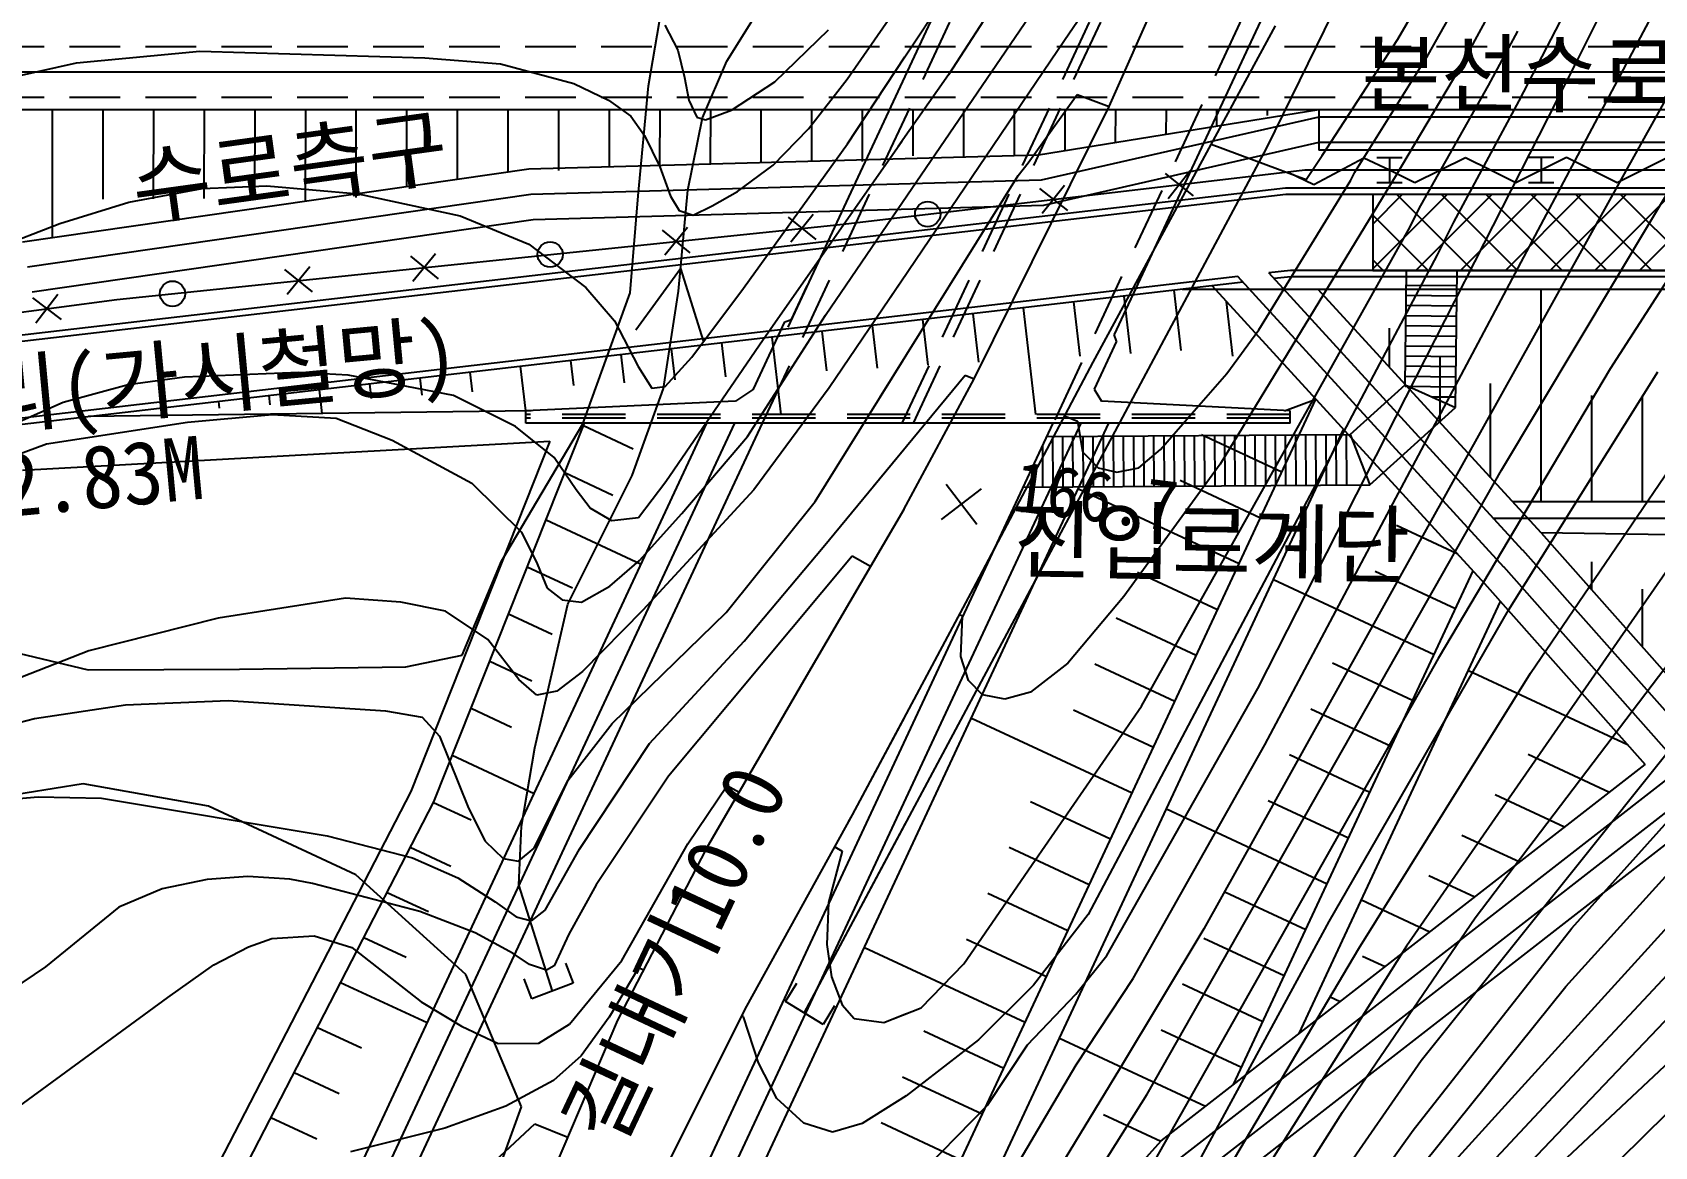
# Model space of a CAD drawing. Header units: millimetres. Extents: x 17638 to 18434, y 1103 to 1809.
# Drawn here: x 17780 to 17844.1, y 1429.3 to 1473.3 of the extents above; entities that cross this region are included whole.
import ezdxf
from ezdxf.xclip import XClip

# ---------------------------------------------------------------- set-up
doc = ezdxf.new("R2010")
doc.units = ezdxf.units.MM
doc.header["$LTSCALE"] = 10
doc.header["$MEASUREMENT"] = 0
doc.header["$XCLIPFRAME"] = 2
doc.linetypes.add('HIDDEN', pattern=[0.375, 0.25, -0.125])
doc.layers.add('TZ-BASE', color=253, linetype='Continuous')
doc.layers.add('TZ-CABL', color=4, linetype='Continuous')
doc.styles.add('HANA', font='GulimChe.ttf')
doc.linetypes.add('ZIGZAG', pattern='A,0.0001,-0.2,[131,ltypeshp.shx,S=0.2,R=0,X=-0.2,Y=0],-0.4,[131,ltypeshp.shx,S=0.2,R=180,X=0.2,Y=0],-0.2', length=0.8001)

# ---------------------------------------------------------------- blocks, each defined once
blk = doc.blocks.new('JD-CDFDG5GDCH4')
at = {"layer": 'TZ-BASE'}
for p, q in [((94.86, -4.909, -232.01), (117.587, 29.579, -232.01)), ((114.703, 22.292, -231.01), (96.577, -5.619, -231.01)), ((94.398, -11.192, -230.01), (110.918, 13.045, -230.01)), ((109.159, -8.511, -242.172), (118.814, 11.226, -242.172)), ((114.957, 9.492, -393.01), (103.124, -15.884, -393.01)), ((105.643, 2.301, -229.01), (101.165, -4.262, -229.01)), ((102.933, -6.872, -205.577), (106.832, 1.923, -205.577)), ((121.351, -5.197, -223.01), (124.724, 1.558, -223.01)), ((114.337, -4.217, -228.01), (117.392, 1.111, -228.01)), ((128.719, 0.264, -221.01), (106.675, -39.371, -221.01)), ((121.944, -1.163, -224.01), (120.211, -4.544, -224.01)), ((84.73, -6.055, -232.064), (85.486, -1.606, -232.064)), ((118.431, -21.248, -220.01), (130.021, -1.866, -220.01)), ((87.819, -5.078, -239.336), (89.431, -2.496, -239.336)), ((92.578, -5.794, -233.01), (95.057, -2.223, -233.01)), ((132.459, -2.125, -219.01), (122.715, -17.243, -219.01)), ((109.081, -32.103, -222.01), (124.71, -2.645, -222.01)), ((115.53, -4.825, -227.01), (116.79, -2.582, -227.01)), ((85.372, -3.654, -234.01), (85.883, -4.648, -234.01)), ((102.291, -16.974, -238.687), (109.495, -3.68, -238.687)), ((117.93, -3.236, -226.01), (116.724, -5.432, -226.01)), ((119.575, -29.276, -217.01), (137.274, -3.211, -217.01)), ((89.726, -5.896, -234.01), (91.847, -3.848, -234.01)), ((101.165, -4.262, -229.01), (94.145, -14.633, -229.01)), ((111.339, -8.806, -228.01), (114.337, -4.217, -228.01)), ((117.918, -6.039, -225.01), (119.07, -3.89, -225.01)), ((62.139, -5.148, -233.01), (67.001, -4.691, -233.01)), ((67.001, -4.691, -233.01), (75.891, -4.949, -233.01)), ((75.891, -4.949, -233.01), (78.883, -5.183, -233.01)), ((85.883, -4.648, -234.01), (86.15, -5.727, -234.01)), ((86.862, -7.315, -239.336), (87.819, -5.078, -239.336)), ((92.591, -8.352, -232.01), (94.86, -4.909, -232.01)), ((112.638, -9.467, -227.01), (115.53, -4.825, -227.01)), ((120.211, -4.544, -224.01), (119.111, -6.646, -224.01)), ((57.95, -6.086, -233.01), (62.139, -5.148, -233.01)), ((78.883, -5.183, -233.01), (81.779, -5.96, -233.01)), ((86.15, -5.727, -234.01), (86.326, -6.62, -234.01)), ((96.577, -5.619, -231.01), (94.599, -8.451, -231.01)), ((116.724, -5.432, -226.01), (114.261, -9.581, -226.01)), ((117.02, -13.711, -223.01), (121.351, -5.197, -223.01)), ((81.779, -5.96, -233.01), (83.151, -6.624, -233.01)), ((84.322, -10.401, -232.064), (84.73, -6.055, -232.064)), ((88.016, -7.011, -234.01), (89.726, -5.896, -234.01)), ((91.055, -7.749, -233.01), (92.578, -5.794, -233.01)), ((99.727, -9.094, -228.01), (101.669, -6.403, -228.01)), ((101.669, -6.403, -228.01), (102.933, -6.872, -228.01)), ((115.236, -10.788, -225.01), (117.918, -6.039, -225.01)), ((280, -7, -393.01), (38.188, -7, -393.01)), ((61.18, -12.07, -393.01), (61.188, -7, -393.01)), ((63.182, -10.535, -393.01), (63.188, -7, -393.01)), ((65.182, -10.521, -393.01), (65.188, -7, -393.01)), ((67.182, -10.508, -393.01), (67.188, -7, -393.01)), ((69.182, -10.495, -393.01), (69.188, -7, -393.01)), ((71.182, -10.624, -393.01), (71.188, -7, -393.01)), ((73.183, -10.469, -393.01), (73.188, -7, -393.01)), ((75.183, -10.046, -393.01), (75.188, -7, -393.01)), ((77.184, -9.757, -393.01), (77.188, -7, -393.01)), ((79.184, -9.468, -393.01), (79.188, -7, -393.01)), ((81.184, -9.4, -393.01), (81.188, -7, -393.01)), ((83.151, -6.624, -233.01), (84.039, -7.254, -233.01)), ((83.185, -9.261, -393.01), (83.188, -7, -393.01)), ((85.185, -9.206, -393.01), (85.188, -7, -393.01)), ((86.326, -6.62, -234.01), (86.645, -7.299, -234.01)), ((86.98, -7.4, -234.01), (88.016, -7.011, -234.01)), ((87.185, -9.15, -393.01), (87.188, -7, -393.01)), ((89.185, -9.095, -393.01), (89.188, -7, -393.01)), ((91.185, -9.039, -393.01), (91.188, -7, -393.01)), ((93.185, -9.051, -393.01), (93.188, -7, -393.01)), ((95.185, -8.823, -393.01), (95.188, -7, -393.01)), ((97.185, -8.872, -393.01), (97.188, -7, -393.01)), ((97.599, -17.632, -205.577), (102.933, -6.872, -205.577)), ((99.185, -8.817, -393.01), (99.188, -7, -393.01)), ((111.212, -7, -393.01), (100.143, -8.79, -393.01)), ((101.186, -8.621, -393.01), (101.188, -7, -393.01)), ((103.186, -8.298, -393.01), (103.188, -7, -393.01)), ((105.187, -7.974, -393.01), (105.188, -7, -393.01)), ((107.187, -7.651, -393.01), (107.188, -7, -393.01)), ((109.188, -7.23, -393.01), (109.188, -7, -393.01)), ((111.188, -7.007, -393.01), (111.188, -7, -393.01)), ((111.212, -7, -393.01), (111.207, -8.6, -393.01)), ((111.212, -7, -393.01), (111.207, -8.6, -393.01)), ((119.111, -6.646, -224.01), (116.535, -11.449, -224.01)), ((84.039, -7.254, -233.01), (84.579, -8.02, -233.01)), ((86.288, -10.18, -239.336), (86.862, -7.315, -239.336)), ((86.645, -7.299, -234.01), (86.98, -7.4, -234.01)), ((111.211, -7.3, -393.01), (100.237, -9.788, -393.01)), ((199.53, -7.3, -393.01), (111.211, -7.3, -393.01)), ((84.579, -8.02, -233.01), (85.175, -9.256, -233.01)), ((94.748, -8.239, -231.01), (89.258, -16.1, -231.01)), ((89.651, -9.193, -233.01), (91.055, -7.749, -233.01)), ((111.208, -8.3, -393.01), (100.331, -10.786, -393.01)), ((199.526, -8.3, -393.01), (111.208, -8.3, -393.01)), ((136.9, -7.997, -216.01), (114.674, -40.066, -216.01)), ((100.143, -8.79, -393.01), (80, -9.35, -393.01)), ((88.483, -14.054, -232.01), (92.591, -8.352, -232.01)), ((90.886, -42.703, -242.172), (109.159, -8.511, -242.172)), ((106.956, -8.365, -228.01), (110.715, -9.76, -228.01)), ((110.715, -9.76, -228.01), (111.339, -8.806, -228.01)), ((111.012, -9.949, -393.01), (112.989, -8.904, -393.01)), ((199.525, -8.6, -393.01), (111.207, -8.6, -393.01)), ((112.989, -8.904, -393.01), (114, -9.382, -393.01)), ((113.5, -8.882, -393.01), (114.5, -8.882, -393.01)), ((114, -8.882, -393.01), (114, -9.882, -393.01)), ((115, -9.882, -393.01), (117, -8.882, -393.01)), ((117, -8.882, -393.01), (118, -9.382, -393.01)), ((119, -9.881, -393.01), (121, -8.881, -393.01)), ((119.5, -8.881, -393.01), (120.5, -8.881, -393.01)), ((120, -8.881, -393.01), (120, -9.881, -393.01)), ((121, -8.881, -393.01), (122, -9.381, -393.01)), ((123, -9.881, -393.01), (125, -8.881, -393.01)), ((80, -9.35, -393.01), (60, -12.24, -393.01)), ((85.175, -9.256, -233.01), (85.606, -10.414, -233.01)), ((88.241, -10.231, -233.01), (89.651, -9.193, -233.01)), ((93.87, -18.378, -228.01), (99.334, -9.601, -228.01)), ((99.334, -9.601, -228.01), (99.727, -9.094, -228.01)), ((105.138, -9.526, -393.01), (106.248, -10.403, -393.01)), ((106.132, -9.41, -393.01), (105.255, -10.519, -393.01)), ((110.001, -9.471, -393.01), (111.012, -9.949, -393.01)), ((114.261, -9.581, -226.01), (112.094, -13.16, -226.01)), ((112.475, -9.787, -227.01), (112.638, -9.467, -227.01)), ((114, -9.382, -393.01), (115, -9.882, -393.01)), ((118, -9.382, -393.01), (119, -9.881, -393.01)), ((122, -9.381, -393.01), (123, -9.881, -393.01)), ((109.898, -10.1, -393.01), (34.044, -18.932, -393.01)), ((64.196, -10.656, -232.01), (67.095, -10.115, -232.01)), ((67.095, -10.115, -232.01), (69.652, -10.008, -232.01)), ((69.652, -10.008, -232.01), (73.255, -10.326, -232.01)), ((100.237, -9.788, -393.01), (80.086, -10.348, -393.01)), ((85.91, -14.169, -239.336), (86.288, -10.18, -239.336)), ((87.24, -10.798, -233.01), (88.241, -10.231, -233.01)), ((100.172, -10.108, -393.01), (101.282, -10.985, -393.01)), ((101.166, -9.992, -393.01), (100.289, -11.101, -393.01)), ((108.84, -15.701, -227.01), (112.475, -9.787, -227.01)), ((199.52, -10.1, -393.01), (109.898, -10.1, -393.01)), ((113.5, -9.882, -393.01), (114.5, -9.882, -393.01)), ((119.5, -9.881, -393.01), (120.5, -9.881, -393.01)), ((109.913, -10.35, -393.01), (34.02, -19.186, -393.01)), ((80.086, -10.348, -393.01), (60.193, -13.222, -393.01)), ((61.475, -11.492, -232.01), (64.196, -10.656, -232.01)), ((73.255, -10.326, -232.01), (77.297, -11.189, -232.01)), ((100.331, -10.786, -393.01), (80.171, -11.346, -393.01)), ((84.004, -14.236, -232.064), (84.322, -10.401, -232.064)), ((85.606, -10.414, -233.01), (85.94, -10.979, -233.01)), ((86.496, -11.167, -233.01), (87.24, -10.798, -233.01)), ((91.721, -15.119, -230.01), (94.76, -10.66, -230.01)), ((199.519, -10.35, -393.01), (109.913, -10.35, -393.01)), ((113.339, -11.52, -393.01), (114.509, -10.35, -393.01)), ((113.339, -13.288, -393.01), (116.277, -10.35, -393.01)), ((280, -10.35, -393.01), (113.339, -10.35, -393.01)), ((113.339, -10.35, -393.01), (113.339, -13.35, -393.01)), ((117.293, -13.35, -393.01), (114.293, -10.35, -393.01)), ((114.748, -11.749, -225.01), (115.236, -10.788, -225.01)), ((115.044, -13.35, -393.01), (118.044, -10.35, -393.01)), ((119.061, -13.35, -393.01), (116.061, -10.35, -393.01)), ((116.812, -13.35, -393.01), (119.812, -10.35, -393.01)), ((120.828, -13.35, -393.01), (117.828, -10.35, -393.01)), ((118.58, -13.35, -393.01), (121.58, -10.35, -393.01)), ((122.596, -13.35, -393.01), (119.596, -10.35, -393.01)), ((120.348, -13.35, -393.01), (123.348, -10.35, -393.01)), ((124.364, -13.35, -393.01), (121.364, -10.35, -393.01)), ((122.116, -13.35, -393.01), (125.116, -10.35, -393.01)), ((126.132, -13.35, -393.01), (123.132, -10.35, -393.01)), ((123.883, -13.35, -393.01), (126.883, -10.35, -393.01)), ((50.992, -15.569, -232.01), (61.475, -11.492, -232.01)), ((80.171, -11.346, -393.01), (60.386, -14.205, -393.01)), ((77.297, -11.189, -232.01), (80.008, -12.316, -232.01)), ((85.94, -10.979, -233.01), (86.496, -11.167, -233.01)), ((90.244, -11.243, -393.01), (91.342, -12.135, -393.01)), ((91.238, -11.14, -393.01), (90.347, -12.238, -393.01)), ((115.525, -13.35, -393.01), (113.339, -11.163, -393.01)), ((116.535, -11.449, -224.01), (115.884, -12.73, -224.01)), ((85.271, -11.76, -393.01), (86.369, -12.651, -393.01)), ((86.265, -11.657, -393.01), (85.374, -12.755, -393.01)), ((104.209, -30.58, -225.01), (114.748, -11.749, -225.01)), ((75.324, -12.793, -393.01), (76.422, -13.685, -393.01)), ((76.319, -12.69, -393.01), (75.427, -13.788, -393.01)), ((80.008, -12.316, -232.01), (82.254, -14.032, -232.01)), ((115.884, -12.73, -224.01), (102.105, -38.813, -224.01)), ((70.351, -13.31, -393.01), (71.449, -14.201, -393.01)), ((71.346, -13.207, -393.01), (70.454, -14.305, -393.01)), ((84.235, -15.705, -239.336), (85.995, -13.275, -239.336)), ((85.995, -13.275, -239.336), (86.892, -16.138, -239.336)), ((112.094, -13.16, -226.01), (107.32, -21.012, -226.01)), ((110.087, -13.35, -393.01), (109.236, -13.449, -393.01)), ((119.262, -24.405, -393.01), (109.236, -13.449, -393.01)), ((159.492, -13.35, -393.01), (110.087, -13.35, -393.01)), ((113.757, -13.35, -393.01), (113.339, -12.931, -393.01)), ((113.339, -13.35, -393.01), (280, -13.35, -393.01)), ((114.619, -17.877, -393.01), (114.675, -13.35, -393.01)), ((116.608, -18.774, -393.01), (116.675, -13.35, -393.01)), ((108.219, -13.819, -393.01), (33.71, -22.494, -393.01)), ((108.011, -13.592, -393.01), (33.734, -22.24, -393.01)), ((82.254, -14.032, -232.01), (83.384, -15.345, -232.01)), ((86.445, -16.777, -232.01), (88.483, -14.054, -232.01)), ((94.776, -13.701, -229.01), (91.871, -17.993, -229.01)), ((117.787, -25.755, -393.01), (106.994, -13.962, -393.01)), ((118.525, -25.08, -393.01), (108.011, -13.592, -393.01)), ((108.796, -29.876, -223.01), (116.981, -13.788, -223.01)), ((110.102, -13.6, -393.01), (109.444, -13.677, -393.01)), ((159.492, -13.6, -393.01), (110.102, -13.6, -393.01)), ((116.667, -13.967, -393.01), (114.667, -13.942, -393.01)), ((116.981, -13.788, -223.01), (117.02, -13.711, -223.01)), ((117.14, -51.154, -209.01), (152.486, -14.006, -209.01)), ((60.401, -14.439, -393.01), (61.524, -15.298, -393.01)), ((61.393, -14.307, -393.01), (60.533, -15.43, -393.01)), ((82.131, -19.41, -232.064), (84.004, -14.236, -232.064)), ((85.326, -18.02, -239.336), (85.91, -14.169, -239.336)), ((101.78, -16.747, -393.01), (101.53, -14.598, -393.01)), ((103.78, -16.631, -393.01), (103.516, -14.367, -393.01)), ((105.78, -16.515, -393.01), (105.503, -14.135, -393.01)), ((199.506, -14.1, -393.01), (105.807, -14.1, -393.01)), ((107.82, -16.743, -393.01), (107.569, -14.59, -393.01)), ((120, -23.73, -393.01), (111.187, -14.1, -393.01)), ((116.662, -14.367, -393.01), (114.662, -14.342, -393.01)), ((120, -22.5, -393.01), (120, -14.1, -393.01)), ((83.384, -15.345, -232.01), (84.32, -17.153, -232.01)), ((88.638, -19.914, -230.01), (91.721, -15.119, -230.01)), ((90.114, -15.389, -393.01), (90.38, -15.293, -393.01)), ((95.78, -17.094, -393.01), (95.57, -15.292, -393.01)), ((97.78, -16.978, -393.01), (97.557, -15.061, -393.01)), ((100.034, -19.045, -393.01), (99.543, -14.829, -393.01)), ((116.652, -15.167, -393.01), (114.653, -15.142, -393.01)), ((116.657, -14.767, -393.01), (114.658, -14.742, -393.01)), ((89.966, -19.045, -393.01), (89.61, -15.986, -393.01)), ((91.78, -17.326, -393.01), (91.597, -15.754, -393.01)), ((93.78, -17.21, -393.01), (93.583, -15.523, -393.01)), ((103.221, -16.15, -393.01), (103.124, -15.884, -393.01)), ((107.573, -17.42, -227.01), (108.84, -15.701, -227.01)), ((114, -17.174, -393.01), (114, -15.637, -393.01)), ((116.643, -15.967, -393.01), (114.643, -15.942, -393.01)), ((116.648, -15.567, -393.01), (114.648, -15.542, -393.01)), ((89.258, -16.1, -231.01), (85.422, -21.707, -231.01)), ((85.78, -17.673, -393.01), (85.637, -16.448, -393.01)), ((87.78, -17.557, -393.01), (87.624, -16.217, -393.01)), ((116.638, -16.367, -393.01), (114.638, -16.342, -393.01)), ((79.882, -18.898, -393.01), (79.677, -17.142, -393.01)), ((81.78, -17.904, -393.01), (81.664, -16.911, -393.01)), ((83.78, -17.789, -393.01), (83.651, -16.68, -393.01)), ((84.32, -17.153, -232.01), (84.86, -18.001, -232.01)), ((85.387, -17.939, -232.01), (86.445, -16.777, -232.01)), ((91.311, -22.489, -228.01), (94.793, -16.896, -228.01)), ((97.572, -25.928, -238.687), (102.291, -16.974, -238.687)), ((116.628, -17.166, -393.01), (114.628, -17.142, -393.01)), ((116.633, -16.766, -393.01), (114.633, -16.742, -393.01)), ((122.715, -17.243, -219.01), (115.924, -28.685, -219.01)), ((116, -19.359, -393.01), (116, -16.73, -393.01)), ((64.169, -17.873, -231.01), (61.605, -18.572, -231.01)), ((66.397, -17.575, -231.01), (64.169, -17.873, -231.01)), ((70.915, -17.388, -231.01), (66.397, -17.575, -231.01)), ((72.871, -17.493, -231.01), (70.915, -17.388, -231.01)), ((77.033, -18.293, -231.01), (72.871, -17.493, -231.01)), ((73.784, -18.408, -393.01), (73.718, -17.836, -393.01)), ((75.783, -18.278, -393.01), (75.704, -17.605, -393.01)), ((77.781, -18.149, -393.01), (77.691, -17.374, -393.01)), ((84.86, -18.001, -232.01), (85.387, -17.939, -232.01)), ((93.612, -21.891, -227.01), (97.246, -17.487, -227.01)), ((94.823, -22.799, -205.577), (97.599, -17.632, -205.577)), ((97.246, -17.487, -227.01), (97.599, -17.632, -227.01)), ((106.1, -19.113, -227.01), (107.573, -17.42, -227.01)), ((112.454, -19.836, -393.01), (114.619, -17.877, -393.01)), ((116.618, -17.966, -393.01), (114.618, -17.942, -393.01)), ((114.619, -17.877, -393.01), (116.608, -18.774, -393.01)), ((116.623, -17.566, -393.01), (114.623, -17.542, -393.01)), ((118, -21.545, -393.01), (118, -17.822, -393.01)), ((118.703, -26.779, -218.01), (124.606, -17.365, -218.01)), ((61.605, -18.572, -231.01), (56.129, -20.998, -231.01)), ((67.789, -18.795, -393.01), (67.758, -18.53, -393.01)), ((69.787, -18.666, -393.01), (69.744, -18.299, -393.01)), ((71.84, -19.006, -393.01), (71.731, -18.067, -393.01)), ((79.472, -19.515, -231.01), (77.033, -18.293, -231.01)), ((88.166, -18.518, -393.01), (79.879, -18.895, -393.01)), ((84.089, -21.461, -239.336), (85.326, -18.02, -239.336)), ((88.877, -18.042, -393.01), (88.166, -18.518, -393.01)), ((91.871, -17.993, -229.01), (88.887, -22.023, -229.01)), ((90.317, -62.988, -393.01), (111.091, -18.438, -393.01)), ((102.338, -18.042, -393.01), (102.626, -18.52, -393.01)), ((110.074, -18.895, -393.01), (102.626, -18.52, -393.01)), ((109.857, -18.895, -393.01), (111.091, -18.438, -393.01)), ((116.613, -18.366, -393.01), (115.678, -18.355, -393.01)), ((122, -22.5, -393.01), (122, -18.3, -393.01)), ((124, -22.5, -393.01), (124, -18.3, -393.01)), ((80.097, -18.895, -393.01), (62.599, -19.131, -393.01)), ((66.513, -19.343, -230.01), (69.863, -19.048, -230.01)), ((69.863, -19.048, -230.01), (72.387, -19.195, -230.01)), ((72.387, -19.195, -230.01), (74.599, -20.057, -230.01)), ((79.879, -19.395, -393.01), (79.879, -18.895, -393.01)), ((101.17, -19.101, -227.01), (101.682, -19.312, -227.01)), ((104.955, -20.429, -227.01), (106.1, -19.113, -227.01)), ((110.074, -19.395, -393.01), (110.074, -18.895, -393.01)), ((113.23, -21.832, -393.01), (116.608, -18.774, -393.01)), ((60.953, -20.204, -230.01), (66.513, -19.343, -230.01)), ((69.354, -57.307, -393.01), (87.033, -19.395, -393.01)), ((70.26, -57.73, -393.01), (88.136, -19.395, -393.01)), ((76.248, -34.359, -393.01), (82.197, -19.395, -393.01)), ((78.925, -24.842, -232.064), (82.131, -19.41, -232.064)), ((81.001, -20.75, -231.01), (79.472, -19.515, -231.01)), ((110.074, -19.395, -393.01), (79.879, -19.395, -393.01)), ((110.074, -19.395, -393.01), (79.879, -19.395, -393.01)), ((81.498, -62.97, -393.01), (101.818, -19.395, -393.01)), ((82.162, -19.483, -393.01), (84.129, -20.401, -393.01)), ((82.405, -63.393, -393.01), (102.921, -19.395, -393.01)), ((92.704, -61.419, -393.01), (112.187, -19.636, -393.01)), ((100.474, -19.91, -393.01), (112.454, -19.836, -393.01)), ((101.682, -19.312, -227.01), (101.876, -20.521, -227.01)), ((106.58, -19.836, -393.01), (109.75, -21.314, -393.01)), ((107.913, -21.864, -393.01), (107.9, -19.864, -393.01)), ((108.313, -21.862, -393.01), (108.3, -19.862, -393.01)), ((108.713, -21.86, -393.01), (108.7, -19.86, -393.01)), ((109.113, -21.857, -393.01), (109.1, -19.857, -393.01)), ((109.513, -21.855, -393.01), (109.5, -19.855, -393.01)), ((109.913, -21.852, -393.01), (109.9, -19.852, -393.01)), ((110.313, -21.85, -393.01), (110.3, -19.85, -393.01)), ((110.713, -21.847, -393.01), (110.7, -19.847, -393.01)), ((111.113, -21.845, -393.01), (111.1, -19.845, -393.01)), ((111.513, -21.842, -393.01), (111.5, -19.842, -393.01)), ((111.913, -21.84, -393.01), (111.9, -19.84, -393.01)), ((112.313, -21.837, -393.01), (112.3, -19.837, -393.01)), ((112.454, -19.836, -393.01), (113.23, -21.832, -393.01)), ((58.129, -21.252, -230.01), (60.953, -20.204, -230.01)), ((60, -21.245, -393.01), (80.838, -20.106, -393.01)), ((60, -21.245, -393.01), (80.838, -20.106, -393.01)), ((74.599, -20.057, -230.01), (77.756, -21.761, -230.01)), ((80.838, -20.106, -393.01), (75.337, -33.944, -393.01)), ((80.838, -20.106, -393.01), (75.337, -33.944, -393.01)), ((86.041, -22.955, -230.01), (88.638, -19.914, -230.01)), ((91.63, -24.293, -227.01), (94.811, -20.438, -227.01)), ((100.313, -21.911, -393.01), (100.303, -20.278, -393.01)), ((100.713, -21.909, -393.01), (100.7, -19.909, -393.01)), ((101.113, -21.906, -393.01), (101.1, -19.907, -393.01)), ((101.513, -21.904, -393.01), (101.5, -19.904, -393.01)), ((101.913, -21.902, -393.01), (101.9, -19.902, -393.01)), ((102.313, -21.899, -393.01), (102.3, -19.899, -393.01)), ((102.713, -21.897, -393.01), (102.7, -19.897, -393.01)), ((103.113, -21.894, -393.01), (103.1, -19.894, -393.01)), ((103.513, -21.892, -393.01), (103.5, -19.892, -393.01)), ((103.913, -21.889, -393.01), (103.9, -19.889, -393.01)), ((104.095, -21.155, -227.01), (104.955, -20.429, -227.01)), ((104.313, -21.887, -393.01), (104.3, -19.887, -393.01)), ((104.713, -21.884, -393.01), (104.7, -19.884, -393.01)), ((105.113, -21.882, -393.01), (105.1, -19.882, -393.01)), ((105.513, -21.879, -393.01), (105.5, -19.879, -393.01)), ((105.913, -21.877, -393.01), (105.9, -19.877, -393.01)), ((106.313, -21.874, -393.01), (106.3, -19.874, -393.01)), ((106.713, -21.872, -393.01), (106.7, -19.872, -393.01)), ((107.113, -21.869, -393.01), (107.1, -19.869, -393.01)), ((107.513, -21.867, -393.01), (107.5, -19.867, -393.01)), ((81.875, -22.03, -231.01), (81.001, -20.75, -231.01)), ((99.913, -21.914, -393.01), (99.908, -21.124, -393.01)), ((101.876, -20.521, -227.01), (102.491, -21.158, -227.01)), ((107.32, -21.012, -226.01), (103.511, -26.238, -226.01)), ((77.756, -21.761, -230.01), (79.714, -23.699, -230.01)), ((81.422, -21.345, -393.01), (83.328, -22.234, -393.01)), ((81.539, -26.546, -239.336), (84.089, -21.461, -239.336)), ((85.422, -21.707, -231.01), (84.331, -23.125, -231.01)), ((102.491, -21.158, -227.01), (103.237, -21.324, -227.01)), ((103.237, -21.324, -227.01), (104.095, -21.155, -227.01)), ((104.436, -45.916, -220.01), (118.431, -21.248, -220.01)), ((105.734, -21.648, -393.01), (108.905, -23.127, -393.01)), ((120.429, -51.142, -207.01), (150.737, -21.241, -207.01)), ((82.432, -22.751, -231.01), (81.875, -22.03, -231.01)), ((88.887, -22.023, -229.01), (84.51, -26.782, -229.01)), ((96.305, -23.203, -226.35), (97.888, -21.981, -226.35)), ((96.485, -21.8, -226.35), (97.707, -23.383, -226.35)), ((99.539, -21.916, -393.01), (113.23, -21.832, -393.01)), ((101.715, -21.981, -393.01), (108.059, -24.939, -393.01)), ((83.277, -23.249, -231.01), (82.432, -22.751, -231.01)), ((84.373, -24.817, -230.01), (86.041, -22.955, -230.01)), ((87.796, -26.878, -228.01), (91.311, -22.489, -228.01)), ((94.823, -22.799, -205.577), (90.956, -29.403, -205.577)), ((199.476, -22.5, -393.01), (118.874, -22.5, -393.01)), ((79.714, -23.699, -230.01), (80.332, -24.947, -230.01)), ((80.682, -23.207, -393.01), (84.438, -24.958, -393.01)), ((84.331, -23.125, -231.01), (83.277, -23.249, -231.01)), ((114.281, -23.427, -393.01), (116.68, -24.545, -393.01)), ((118.082, -23.142, -393.01), (180.041, -23.205, -393.01)), ((88.504, -28.004, -227.01), (91.63, -24.293, -227.01)), ((140, -24, -393.01), (120, -23.73, -393.01)), ((120, -23.73, -393.01), (140, -46.3, -393.01)), ((77.375, -28.557, -232.064), (78.925, -24.842, -232.064)), ((80.332, -24.947, -230.01), (80.728, -25.906, -230.01)), ((83.204, -25.835, -230.01), (84.373, -24.817, -230.01)), ((92.77, -24.649, -226.01), (85.518, -33.336, -226.01)), ((93.506, -25.049, -226.01), (92.77, -24.649, -226.01)), ((93.506, -25.049, -226.01), (93.385, -24.983, -226.01)), ((117.394, -38.935, -215.01), (128.06, -24.872, -215.01)), ((119.252, -24.393, -393.01), (139.334, -47.056, -393.01)), ((122, -25.987, -393.01), (122, -24.872, -393.01)), ((79.942, -25.068, -393.01), (81.727, -25.901, -393.01)), ((104.044, -25.274, -393.01), (107.214, -26.752, -393.01)), ((107.835, -45.533, -393.01), (117.304, -25.227, -393.01)), ((109.419, -25.573, -393.01), (115.763, -28.531, -393.01)), ((113.436, -25.24, -393.01), (116.608, -26.719, -393.01)), ((118.503, -25.056, -393.01), (125.554, -33.013, -393.01)), ((80.728, -25.906, -230.01), (81.318, -26.371, -230.01)), ((82.084, -26.47, -230.01), (83.204, -25.835, -230.01)), ((92.789, -34.871, -238.687), (97.572, -25.928, -238.687)), ((103.511, -26.238, -226.01), (101.29, -28.88, -226.01)), ((117.755, -25.72, -393.01), (124.098, -32.878, -393.01)), ((124, -28.244, -393.01), (124, -25.954, -393.01)), ((72.757, -26.31, -229.01), (67.724, -27.091, -229.01)), ((74.945, -26.461, -229.01), (72.757, -26.31, -229.01)), ((76.716, -26.818, -229.01), (74.945, -26.461, -229.01)), ((78.39, -27.942, -229.01), (76.716, -26.818, -229.01)), ((80.238, -32.217, -239.336), (81.539, -26.546, -239.336)), ((81.318, -26.371, -230.01), (82.084, -26.47, -230.01)), ((84.51, -26.782, -229.01), (82.122, -29.2, -229.01)), ((83.293, -31.255, -228.01), (87.796, -26.878, -228.01)), ((110.433, -43.512, -393.01), (118.393, -26.44, -393.01)), ((111.616, -39.084, -218.01), (118.703, -26.779, -218.01)), ((115.259, -44.577, -214.01), (129.851, -26.296, -214.01)), ((67.724, -27.091, -229.01), (62.625, -28.382, -229.01)), ((79.202, -26.93, -393.01), (80.926, -27.734, -393.01)), ((97.136, -27.022, -226.01), (97.02, -26.959, -226.01)), ((97.07, -28.617, -226.01), (97.136, -27.022, -226.01)), ((103.2, -27.087, -393.01), (106.369, -28.564, -393.01)), ((121.201, -39.355, -213.01), (132.058, -27.227, -213.01)), ((58.105, -28.074, -232.064), (62.6, -29.136, -232.064)), ((79.614, -29.527, -229.01), (78.39, -27.942, -229.01)), ((84.776, -32.056, -227.01), (88.504, -28.004, -227.01)), ((62.625, -28.382, -229.01), (57.155, -30.535, -229.01)), ((75.15, -29.02, -232.064), (77.375, -28.557, -232.064)), ((78.461, -28.791, -393.01), (80.125, -29.567, -393.01)), ((97.367, -29.561, -226.01), (97.07, -28.617, -226.01)), ((115.924, -28.685, -219.01), (105.93, -46.395, -219.01)), ((120.976, -41.657, -212.01), (132.671, -28.698, -212.01)), ((62.6, -29.136, -232.064), (68.573, -29.107, -232.064)), ((68.573, -29.107, -232.064), (75.15, -29.02, -232.064)), ((82.122, -29.2, -229.01), (81.114, -29.979, -229.01)), ((90.956, -29.403, -205.577), (87.011, -36.22, -205.577)), ((101.29, -28.88, -226.01), (99.819, -30.016, -226.01)), ((102.357, -28.9, -393.01), (105.524, -30.377, -393.01)), ((111.746, -28.865, -393.01), (114.918, -30.344, -393.01)), ((112.796, -40.149, -217.01), (119.575, -29.276, -217.01)), ((116.61, -50.145, -210.01), (136.207, -29.16, -210.01)), ((117.123, -29.165, -393.01), (123.403, -32.094, -393.01)), ((80.315, -30.136, -229.01), (79.614, -29.527, -229.01)), ((81.114, -29.979, -229.01), (80.315, -30.136, -229.01)), ((97.923, -30.121, -226.01), (97.367, -29.561, -226.01)), ((99.819, -30.016, -226.01), (98.806, -30.304, -226.01)), ((102.836, -40.426, -223.01), (108.796, -29.876, -223.01)), ((116.343, -48.803, -211.01), (133.834, -29.559, -211.01)), ((60.476, -31.067, -228.01), (64.07, -30.517, -228.01)), ((64.07, -30.517, -228.01), (68.123, -30.345, -228.01)), ((68.123, -30.345, -228.01), (74.347, -30.757, -228.01)), ((74.347, -30.757, -228.01), (75.786, -31.013, -228.01)), ((77.721, -30.653, -393.01), (79.324, -31.401, -393.01)), ((98.806, -30.304, -226.01), (97.923, -30.121, -226.01)), ((100.011, -36.662, -225.01), (104.209, -30.58, -225.01)), ((101.514, -30.714, -393.01), (104.679, -32.19, -393.01)), ((110.901, -30.678, -393.01), (114.073, -32.157, -393.01)), ((58.127, -31.672, -228.01), (60.476, -31.067, -228.01)), ((75.786, -31.013, -228.01), (76.477, -31.762, -228.01)), ((81.541, -33.516, -228.01), (83.293, -31.255, -228.01)), ((92.789, -34.871, -238.687), (94.866, -30.987, -238.687)), ((97.489, -31.044, -393.01), (103.833, -34.002, -393.01)), ((76.477, -31.762, -228.01), (77.622, -34.603, -228.01)), ((76.981, -32.515, -393.01), (80.212, -34.021, -393.01)), ((79.72, -35.323, -239.336), (80.238, -32.217, -239.336)), ((82.008, -36.231, -227.01), (84.776, -32.056, -227.01)), ((103.878, -41.337, -222.01), (109.081, -32.103, -222.01)), ((110.055, -32.49, -393.01), (113.227, -33.969, -393.01)), ((119.486, -32.474, -393.01), (122.695, -33.97, -393.01)), ((104.978, -47.756, -393.01), (124.098, -32.878, -393.01)), ((105.662, -48.491, -393.01), (125.554, -33.013, -393.01)), ((62.393, -33.649, -221.691), (56.249, -34.636, -221.691)), ((67.347, -34.528, -221.691), (62.393, -33.649, -221.691)), ((75.337, -33.944, -393.01), (66.123, -51.802, -393.01)), ((75.337, -33.944, -393.01), (66.123, -51.802, -393.01)), ((80.21, -36.183, -228.01), (81.541, -33.516, -228.01)), ((85.518, -33.336, -226.01), (82.664, -37.64, -226.01)), ((86.289, -36.014, -225.01), (87.841, -33.704, -225.01)), ((87.841, -33.704, -225.01), (88.311, -33.974, -225.01)), ((106.347, -49.225, -393.01), (126.218, -33.763, -393.01)), ((59.248, -34.278, -227.01), (60.62, -34.159, -227.01)), ((60.62, -34.159, -227.01), (63.118, -34.206, -227.01)), ((63.118, -34.206, -227.01), (72.037, -35.702, -227.01)), ((67.07, -52.147, -393.01), (76.248, -34.359, -393.01)), ((73.165, -37.241, -221.691), (67.347, -34.528, -221.691)), ((76.239, -34.376, -393.01), (77.723, -35.067, -393.01)), ((77.622, -34.603, -228.01), (78.281, -35.906, -228.01)), ((99.827, -34.341, -393.01), (102.988, -35.815, -393.01)), ((109.21, -34.303, -393.01), (112.382, -35.782, -393.01)), ((118.177, -34.07, -393.01), (120.921, -35.35, -393.01)), ((88.612, -42.437, -238.687), (92.789, -34.871, -238.687)), ((90.886, -42.703, -242.172), (94.888, -35.214, -242.172)), ((92.638, -35.144, -238.687), (92.789, -34.871, -238.687)), ((105.193, -34.636, -393.01), (111.537, -37.595, -393.01)), ((72.037, -35.702, -227.01), (75.411, -36.568, -227.01)), ((79.605, -37.643, -239.336), (79.72, -35.323, -239.336)), ((107.031, -49.96, -393.01), (125.354, -35.703, -393.01)), ((107.031, -49.96, -393.01), (125.354, -35.703, -393.01)), ((116.867, -35.667, -393.01), (119.148, -36.73, -393.01)), ((75.322, -36.154, -393.01), (76.922, -36.901, -393.01)), ((78.281, -35.906, -228.01), (78.984, -36.592, -228.01)), ((79.591, -36.699, -228.01), (80.21, -36.183, -228.01)), ((80.654, -38.636, -227.01), (82.008, -36.231, -227.01)), ((87.011, -36.22, -205.577), (83.504, -42.983, -205.577)), ((83.675, -40.627, -225.01), (86.289, -36.014, -225.01)), ((92.387, -36.31, -225.01), (91.848, -38.332, -225.01)), ((92.387, -36.31, -225.01), (91.848, -38.332, -225.01)), ((92.089, -36.139, -225.01), (92.387, -36.31, -225.01)), ((92.089, -36.139, -225.01), (92.387, -36.31, -225.01)), ((98.983, -36.154, -393.01), (102.143, -37.628, -393.01)), ((75.411, -36.568, -227.01), (77.193, -37.355, -227.01)), ((78.984, -36.592, -228.01), (79.591, -36.699, -228.01)), ((97.183, -40.76, -225.01), (100.011, -36.662, -225.01)), ((65.515, -37.797, -226.01), (63.805, -38.516, -226.01)), ((67.296, -37.42, -226.01), (65.515, -37.797, -226.01)), ((68.898, -37.309, -226.01), (67.296, -37.42, -226.01)), ((70.56, -37.408, -226.01), (68.898, -37.309, -226.01)), ((71.459, -37.584, -226.01), (70.56, -37.408, -226.01)), ((75.696, -38.696, -226.01), (71.459, -37.584, -226.01)), ((77.512, -41.177, -221.691), (73.165, -37.241, -221.691)), ((77.193, -37.355, -227.01), (78.673, -38.312, -227.01)), ((80.939, -41.836, -239.336), (79.605, -37.643, -239.336)), ((82.664, -37.64, -226.01), (81.577, -39.591, -226.01)), ((115.558, -37.263, -393.01), (117.375, -38.11, -393.01)), ((74.404, -37.933, -393.01), (76.04, -38.696, -393.01)), ((78.673, -38.312, -227.01), (79.503, -38.906, -227.01)), ((91.848, -38.332, -225.01), (91.774, -39.995, -225.01)), ((91.848, -38.332, -225.01), (91.774, -39.995, -225.01)), ((98.14, -37.968, -393.01), (101.298, -39.44, -393.01)), ((107.52, -37.928, -393.01), (110.692, -39.407, -393.01)), ((112.896, -38.229, -393.01), (115.601, -39.49, -393.01)), ((63.805, -38.516, -226.01), (60.914, -40.871, -226.01)), ((77.889, -39.535, -226.01), (75.696, -38.696, -226.01)), ((79.503, -38.906, -227.01), (80.112, -39.054, -227.01)), ((80.112, -39.054, -227.01), (80.654, -38.636, -227.01)), ((102.105, -38.813, -224.01), (99.934, -41.601, -224.01)), ((106.483, -48.557, -218.01), (111.616, -39.084, -218.01)), ((112.151, -46.622, -215.01), (117.394, -38.935, -215.01)), ((69.851, -39.752, -225.01), (71.517, -39.653, -225.01)), ((71.517, -39.653, -225.01), (73.017, -40.117, -225.01)), ((73.486, -39.712, -393.01), (75.159, -40.492, -393.01)), ((79.387, -40.355, -226.01), (77.889, -39.535, -226.01)), ((81.577, -39.591, -226.01), (80.998, -40.841, -226.01)), ((106.675, -39.371, -221.01), (103.337, -44.927, -221.01)), ((114.933, -47.339, -213.01), (121.201, -39.355, -213.01)), ((67.555, -40.796, -225.01), (68.934, -40.085, -225.01)), ((68.934, -40.085, -225.01), (69.851, -39.752, -225.01)), ((73.017, -40.117, -225.01), (75.752, -42.261, -225.01)), ((80.029, -40.786, -226.01), (79.387, -40.355, -226.01)), ((91.774, -39.995, -225.01), (91.958, -41.274, -225.01)), ((91.774, -39.995, -225.01), (91.958, -41.274, -225.01)), ((93.263, -40.107, -393.01), (99.607, -43.065, -393.01)), ((97.296, -39.781, -393.01), (100.452, -41.253, -393.01)), ((105.451, -52.534, -217.01), (112.796, -40.149, -217.01)), ((114.674, -40.066, -216.01), (106.012, -53.792, -216.01)), ((106.674, -39.741, -393.01), (109.846, -41.22, -393.01)), ((60.914, -40.871, -226.01), (59.527, -41.812, -226.01)), ((65.742, -42.091, -225.01), (67.555, -40.796, -225.01)), ((80.697, -41.011, -226.01), (80.029, -40.786, -226.01)), ((80.998, -40.841, -226.01), (80.697, -41.011, -226.01)), ((81.447, -40.727, -239.336), (81.752, -41.524, -239.336)), ((81.607, -43.15, -225.01), (83.675, -40.627, -225.01)), ((84.334, -40.921, -224.01), (83.178, -42.864, -224.01)), ((84.527, -41.011, -224.01), (84.334, -40.921, -224.01)), ((95.496, -42.495, -225.01), (97.183, -40.76, -225.01)), ((101.609, -41.956, -223.01), (102.836, -40.426, -223.01)), ((112.94, -40.455, -393.01), (113.828, -40.87, -393.01)), ((72.569, -41.491, -393.01), (75.986, -43.084, -393.01)), ((79.715, -46.415, -221.691), (77.512, -41.177, -221.691)), ((80.125, -42.147, -239.336), (79.82, -41.35, -239.336)), ((81.752, -41.524, -239.336), (80.125, -42.147, -239.336)), ((90.142, -42.251, -242.172), (90.585, -41.521, -242.172)), ((91.958, -41.274, -225.01), (92.375, -42.373, -225.01)), ((91.958, -41.274, -225.01), (92.375, -42.373, -225.01)), ((99.934, -41.601, -224.01), (97.773, -43.763, -224.01)), ((101.63, -44.748, -222.01), (103.878, -41.337, -222.01)), ((105.829, -41.553, -393.01), (109.001, -43.032, -393.01)), ((55.322, -49.721, -225.01), (65.742, -42.091, -225.01)), ((75.752, -42.261, -225.01), (77.344, -43.229, -225.01)), ((91.63, -43.155, -242.172), (90.142, -42.251, -242.172)), ((99.703, -43.959, -223.01), (101.609, -41.956, -223.01)), ((111.63, -42.052, -393.01), (112.055, -42.25, -393.01)), ((114.351, -49.889, -212.01), (120.976, -41.657, -212.01)), ((83.178, -42.864, -224.01), (82.075, -44.395, -224.01)), ((85.037, -49.584, -238.687), (88.612, -42.437, -238.687)), ((88.479, -42.848, -224.01), (88.42, -42.82, -224.01)), ((89.082, -44.668, -224.01), (88.479, -42.848, -224.01)), ((92.073, -42.425, -242.172), (91.63, -43.155, -242.172)), ((92.375, -42.373, -225.01), (92.862, -42.923, -225.01)), ((92.375, -42.373, -225.01), (92.862, -42.923, -225.01)), ((92.862, -42.923, -225.01), (94.028, -43.073, -225.01)), ((92.862, -42.923, -225.01), (94.028, -43.073, -225.01)), ((94.028, -43.073, -225.01), (95.496, -42.495, -225.01)), ((94.028, -43.073, -225.01), (94.927, -42.719, -225.01)), ((71.651, -43.27, -393.01), (73.397, -44.084, -393.01)), ((77.344, -43.229, -225.01), (78.792, -43.903, -225.01)), ((80.395, -43.9, -225.01), (81.607, -43.15, -225.01)), ((83.504, -42.983, -205.577), (80.786, -49.391, -205.577)), ((95.609, -43.408, -393.01), (98.762, -44.878, -393.01)), ((104.984, -43.366, -393.01), (108.156, -44.845, -393.01)), ((78.792, -43.903, -225.01), (80.395, -43.9, -225.01)), ((97.773, -43.763, -224.01), (94.91, -45.974, -224.01)), ((98.125, -46.351, -223.01), (99.703, -43.959, -223.01)), ((100.967, -43.699, -393.01), (106.735, -46.389, -393.01)), ((82.075, -44.395, -224.01), (80.974, -45.369, -224.01)), ((89.806, -46.085, -224.01), (89.082, -44.668, -224.01)), ((99.246, -48.793, -222.01), (101.63, -44.748, -222.01)), ((109.532, -52.816, -214.01), (115.259, -44.577, -214.01)), ((118.75, -50.534, -208.01), (125.093, -44.588, -208.01)), ((70.733, -45.048, -393.01), (72.515, -45.88, -393.01)), ((80.974, -45.369, -224.01), (79.1, -46.383, -224.01)), ((94.766, -45.221, -393.01), (97.917, -46.691, -393.01)), ((103.337, -44.927, -221.01), (100.488, -49.6, -221.01)), ((90.866, -47.058, -224.01), (89.806, -46.085, -224.01)), ((94.91, -45.974, -224.01), (93.165, -47.075, -224.01)), ((94.91, -45.974, -224.01), (93.165, -47.075, -224.01)), ((94.944, -45.948, -224.01), (94.91, -45.974, -224.01)), ((101.1, -51.192, -220.01), (104.436, -45.916, -220.01)), ((74.528, -60.597, -221.691), (79.715, -46.415, -221.691)), ((79.1, -46.383, -224.01), (76.687, -47.257, -224.01)), ((94.425, -50.113, -223.01), (98.125, -46.351, -223.01)), ((102.705, -46.717, -393.01), (104.965, -47.771, -393.01)), ((105.93, -46.395, -219.01), (104.518, -48.894, -219.01)), ((107.064, -54.638, -215.01), (112.151, -46.622, -215.01)), ((69.815, -46.827, -393.01), (71.634, -47.675, -393.01)), ((76.687, -47.257, -224.01), (72.952, -48.193, -224.01)), ((78.479, -48.735, -223.01), (80.24, -47.089, -223.01)), ((80.24, -47.089, -223.01), (81.542, -47.608, -223.01)), ((92.006, -47.414, -224.01), (90.866, -47.058, -224.01)), ((92.006, -47.414, -224.01), (91.743, -47.332, -224.01)), ((93.165, -47.075, -224.01), (92.006, -47.414, -224.01)), ((93.165, -47.075, -224.01), (92.006, -47.414, -224.01)), ((93.922, -47.035, -393.01), (97.071, -48.503, -393.01)), ((110.607, -53.376, -213.01), (114.933, -47.339, -213.01)), ((91.006, -63.309, -393.01), (104.978, -47.756, -393.01))]:
    blk.add_line(p, q, dxfattribs=at)
at = {"layer": 'TZ-BASE', "linetype": 'HIDDEN'}
for p, q in [((89.239, -19.395, -393.01), (104.623, 13.595, -393.01)), ((94.756, -19.395, -393.01), (110.139, 13.595, -393.01)), ((95.198, -19.395, -393.01), (110.581, 13.595, -393.01)), ((116.098, 13.595, -393.01), (100.714, -19.395, -393.01)), ((110.074, -19.045, -393.01), (79.879, -19.045, -393.01)), ((110.074, -19.195, -393.01), (79.879, -19.195, -393.01))]:
    blk.add_line(p, q, dxfattribs=at)
at = {"layer": 'TZ-BASE', "linetype": 'Continuous'}
for p, q in [((90.242, -15.588, -393.01), (102.213, 10.084, -393.01)), ((90.38, -15.293, -393.01), (91.002, -13.957, -393.01)), ((88.877, -18.042, -393.01), (90.114, -15.389, -393.01)), ((103.221, -16.15, -393.01), (102.338, -18.042, -393.01)), ((71.166, -58.153, -393.01), (89.239, -19.395, -393.01)), ((82.16, -59.184, -393.01), (100.714, -19.395, -393.01))]:
    blk.add_line(p, q, dxfattribs=at)
at = {"layer": 'TZ-BASE', "ltscale": 0.2}
for p, q in [((92.422, -11.52, -393.01), (110.659, -9.382, -393.01)), ((110.659, -9.382, -393.01), (280, -9.362, -393.01)), ((63.731, -14.501, -393.01), (92.422, -11.52, -393.01)), ((40.171, -17.632, -393.01), (63.731, -14.501, -393.01))]:
    blk.add_line(p, q, dxfattribs=at)
at = {"layer": 'TZ-BASE'}
for centre in [(95.761, -11.128, -393.01), (80.846, -12.722, -393.01), (65.927, -14.272, -393.01)]:
    blk.add_circle(centre, 0.5, dxfattribs=at)
at = {"layer": 'TZ-BASE', "style": 'HANA'}
for s, height, rotation, p in [('본선수로콘크리트', 2.5, 359.7997, (112.887, -6.809, -393.01)), ('수로측구', 2.5, 7.84952, (64.5, -11.343, -393.01)), ('방호울타리(가시철망)', 2.5, 5.36878, (45.969, -20.775, -393.01)), ('L=92.83M', 2.5, 5.36878, (54.395, -23.57, -393.01)), ('166.7', 2, 352.67756, (99.08, -22.847, -226.35)), ('진입로계단', 2.5, 359.15694, (99.118, -25.243, -393.01)), ('길내기10.0', 2.5, 64.77019, (83.52, -48.119, -393.01))]:
    blk.add_text(s, height=height, rotation=rotation, dxfattribs=at).set_placement(p)

msp = doc.modelspace()

# ---------------------------------------------------------------- linework, layer by layer
at = {"layer": 'TZ-CABL', "linetype": 'HIDDEN', "ltscale": 0.8}
for points in [[(17760.455, 1472.783), (17847.762, 1472.783)], [(17760.709, 1471.783), (17847.509, 1471.783)], [(17760.455, 1470.783), (17847.762, 1470.783)]]:
    msp.add_lwpolyline(points, dxfattribs=at)
at = {"layer": 'TZ-CABL', "linetype": 'ZIGZAG', "ltscale": 0.5}
msp.add_lwpolyline([(17760.709, 1471.783), (17847.509, 1471.783)], dxfattribs=at)

# ---------------------------------------------------------------- block references
at = {"layer": 'TZ-BASE'}
ref = msp.add_blockref('JD-CDFDG5GDCH4', (17719.599, 1477.283, 393.01), dxfattribs=at)
XClip(ref).set_block_clipping_path([(1.5103084745, 75), (700, 75), (700, -75), (-1.5103084745, -75)])

doc.saveas('drawing.dxf')
